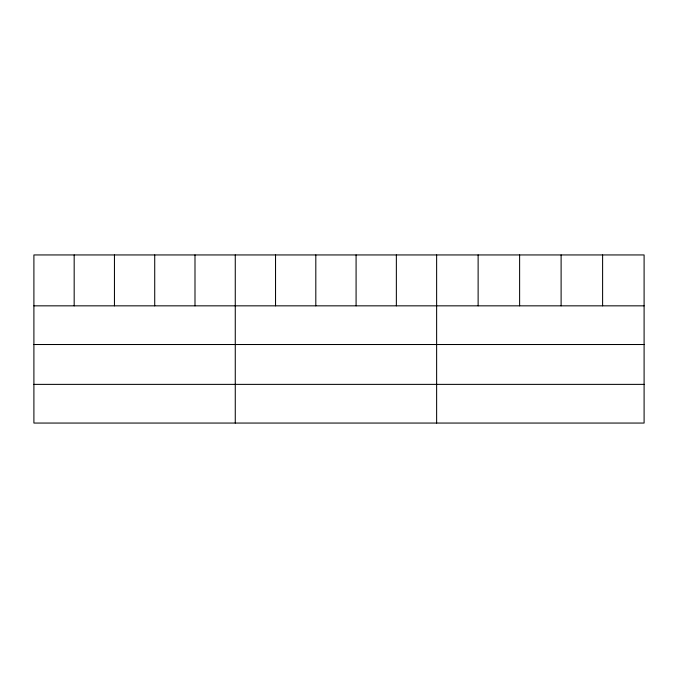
<?xml version="1.0" encoding="UTF-8"?>
<svg xmlns="http://www.w3.org/2000/svg" width="678" height="678" viewBox="0 0 678 678"><rect width="100%" height="100%" fill="white"/><g stroke="black" fill="none" stroke-linecap="round" stroke-linejoin="round"><path stroke-width="1.02" d="M644.1 344.517L644.1 254.945L33.9 254.945L33.9 423.055L644.1 423.055L644.1 344.517L33.9 344.517M33.9 305.837L644.1 305.837M33.9 384.375L644.1 384.375M602.606 254.945L602.606 305.837M561.113 254.945L561.113 305.837M519.619 254.945L519.619 305.837M478.126 254.945L478.126 305.837M436.632 254.945L436.632 423.055M396.359 254.945L396.359 305.837M356.086 254.945L356.086 305.837M315.812 254.945L315.812 305.837M275.539 254.945L275.539 305.837M235.266 254.945L235.266 423.055M194.993 254.945L194.993 305.837M154.72 254.945L154.72 305.837M114.446 254.945L114.446 305.837M74.173 254.945L74.173 305.837"/></g></svg>
